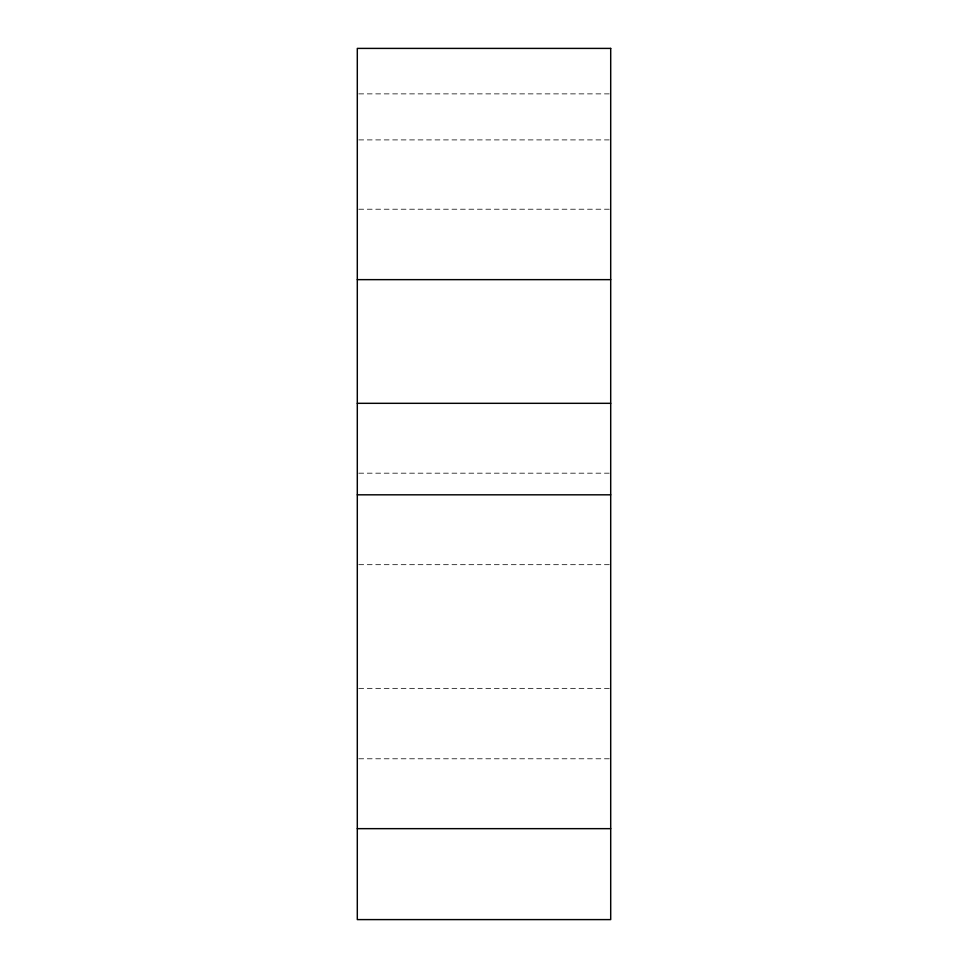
<?xml version="1.0" encoding="UTF-8"?>
<svg xmlns="http://www.w3.org/2000/svg" width="968" height="968" viewBox="0 0 968 968"><rect width="100%" height="100%" fill="white"/><g stroke="black" fill="none" stroke-linecap="round" stroke-linejoin="round"><path stroke-width="0.73" stroke-dasharray="4.84 3.63" d="M358.813 93.872L609.187 93.872M358.813 139.9L609.187 139.9M358.813 209.221L610.699 209.221M358.813 473.183L609.187 473.183M358.813 564.683L610.699 564.683M358.813 688.357L610.699 688.357M358.813 758.779L610.699 758.779"/><path stroke-width="1.45" d="M357.301 279.643L610.699 279.643M357.301 403.317L610.699 403.317M357.301 494.817L610.699 494.817M357.301 828.656L610.699 828.656M610.699 48.4L357.301 48.4L357.301 919.6L610.699 919.6L610.699 48.4"/></g></svg>
